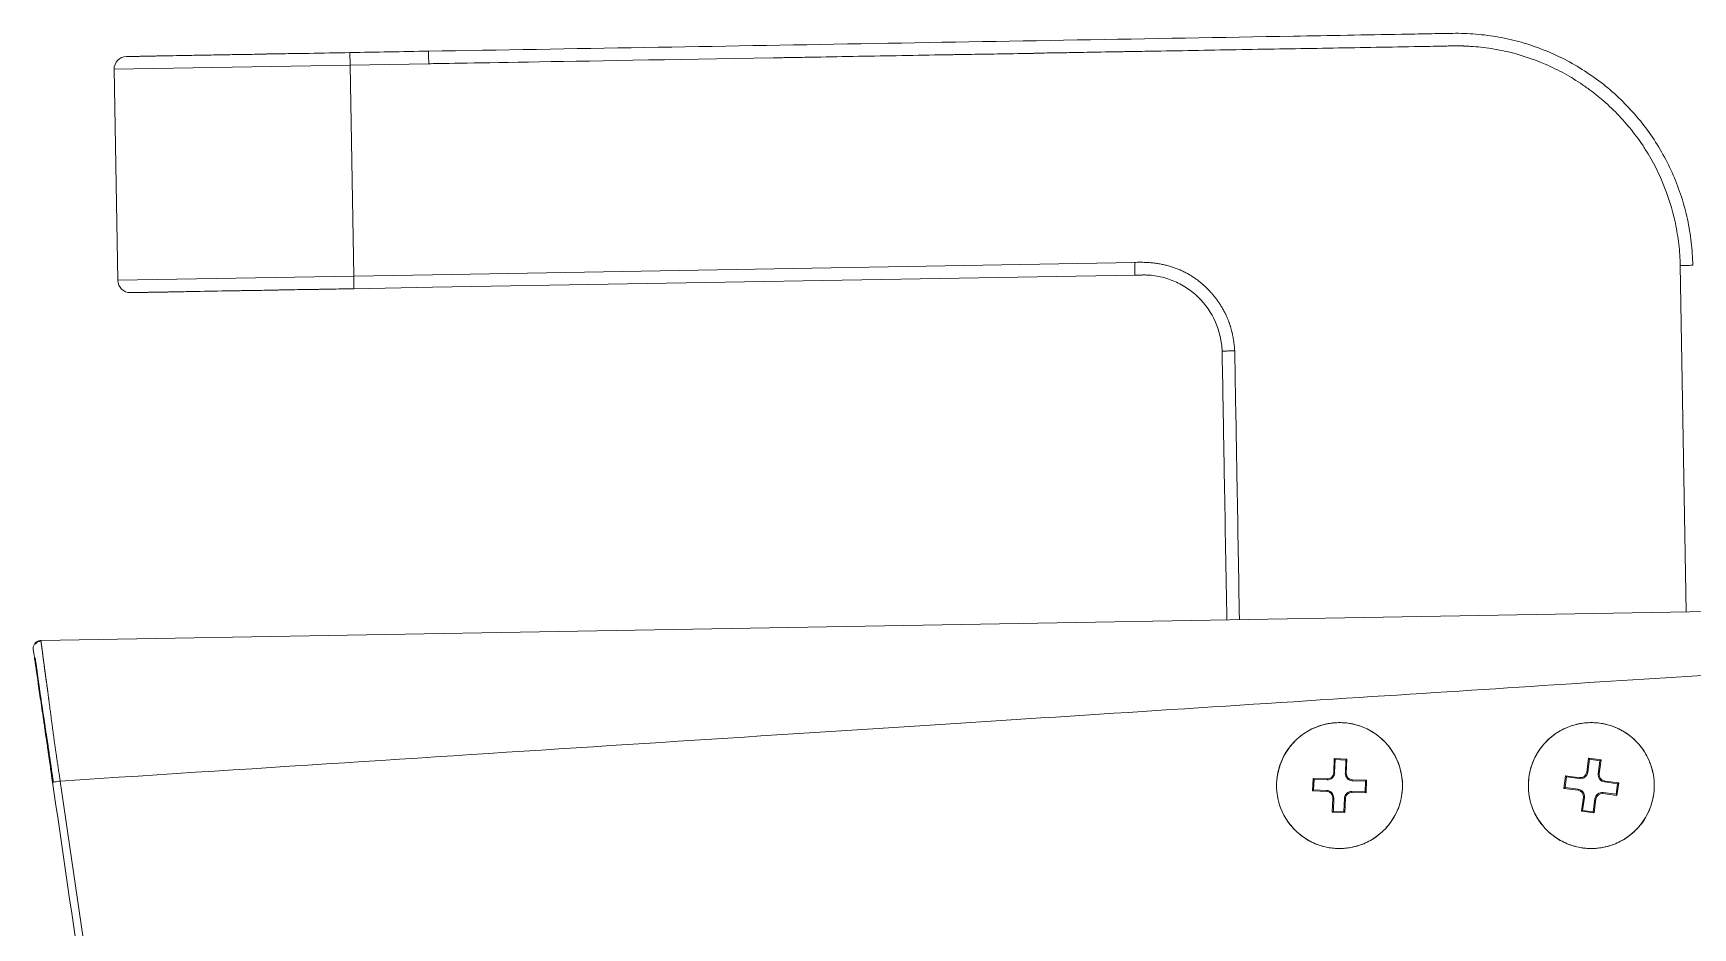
# Model space of a CAD drawing. Header units: millimetres. Extents: x 17284 to 19660, y -6011 to -2651.
# Drawn here: x 19070.4 to 19175.8, y -4823 to -4766.1 of the extents above; entities that cross this region are included whole.
import ezdxf

# ---------------------------------------------------------------- set-up
doc = ezdxf.new("R2010")
doc.units = ezdxf.units.MM

msp = doc.modelspace()

# ---------------------------------------------------------------- linework, layer by layer
at = {"linetype": 'Continuous', "lineweight": 13, "extrusion": (-1, -2.22045e-16, 0)}
for p, q in [((19090.5, -4768.17), (19090.49, -4767.37)), ((19075.51, -4768.43), (19090.5, -4768.17)), ((19090.5, -4768.17), (19095.5, -4768.08)), ((19090.74, -4781.57), (19090.5, -4768.17)), ((19090.74, -4781.57), (19075.74, -4781.83)), ((19095.74, -4781.48), (19090.74, -4781.57)), ((19090.75, -4782.37), (19090.74, -4781.57)), ((19095.74, -4781.48), (19140.37, -4780.7)), ((19175.41, -4802.9), (19175.03, -4780.89)), ((19153.07, -4813.12), (19153.01, -4813.12)), ((19153.75, -4813.14), (19153.81, -4813.15)), ((19169.15, -4813.09), (19169.09, -4813.09)), ((19169.82, -4813.18), (19169.88, -4813.19)), ((19072.09, -4813.64), (19085.97, -4908.66)), ((19152.57, -4814.24), (19152.57, -4814.3)), ((19152.59, -4813.57), (19152.6, -4813.5)), ((19154.17, -4814.3), (19154.17, -4814.36)), ((19154.19, -4813.62), (19154.19, -4813.56)), ((19168.54, -4814.16), (19168.54, -4814.22)), ((19168.63, -4813.49), (19168.64, -4813.43)), ((19170.22, -4813.7), (19170.23, -4813.64)), ((19153.02, -4814.72), (19152.95, -4814.72)), ((19153.69, -4814.74), (19153.75, -4814.74)), ((19168.94, -4814.68), (19168.88, -4814.67)), ((19169.61, -4814.77), (19169.67, -4814.78)), ((19170.13, -4814.37), (19170.12, -4814.43))]:
    msp.add_line(p, q, dxfattribs=at)
at = {"linetype": 'Continuous', "lineweight": 18, "extrusion": (-1, -2.22045e-16, 0)}
for p, q in [((19075.74, -4781.83), (19075.51, -4768.43)), ((19095.75, -4782.28), (19140.38, -4781.5)), ((19090.75, -4782.37), (19095.75, -4782.28)), ((19070.86, -4804.72), (19187.68, -4802.68)), ((19169.21, -4812.19), (19169.09, -4813.09)), ((19169.26, -4812.26), (19169.21, -4812.19)), ((19169.21, -4812.19), (19170, -4812.3)), ((19153.04, -4812.22), (19153.01, -4813.12)), ((19153.1, -4812.28), (19153.04, -4812.22)), ((19153.04, -4812.22), (19153.84, -4812.25)), ((19153.1, -4812.28), (19153.07, -4813.12)), ((19153.1, -4812.28), (19153.78, -4812.31)), ((19153.78, -4812.31), (19153.75, -4813.14)), ((19153.78, -4812.31), (19153.84, -4812.25)), ((19153.84, -4812.25), (19153.81, -4813.15)), ((19169.26, -4812.26), (19169.15, -4813.09)), ((19169.26, -4812.26), (19169.93, -4812.35)), ((19169.93, -4812.35), (19169.82, -4813.18)), ((19170, -4812.3), (19169.88, -4813.19)), ((19169.93, -4812.35), (19170, -4812.3)), ((19151.67, -4814.27), (19151.7, -4813.47)), ((19151.73, -4814.21), (19151.67, -4814.27)), ((19152.57, -4814.3), (19151.67, -4814.27)), ((19151.76, -4813.54), (19151.7, -4813.47)), ((19152.6, -4813.5), (19151.7, -4813.47)), ((19151.73, -4814.21), (19151.76, -4813.54)), ((19152.57, -4814.24), (19151.73, -4814.21)), ((19152.59, -4813.57), (19151.76, -4813.54)), ((19155.01, -4814.33), (19154.17, -4814.3)), ((19155.09, -4813.59), (19154.19, -4813.56)), ((19155.03, -4813.65), (19154.19, -4813.62)), ((19155.03, -4813.65), (19155.01, -4814.33)), ((19155.03, -4813.65), (19155.09, -4813.59)), ((19155.09, -4813.59), (19155.07, -4814.39)), ((19167.64, -4814.11), (19167.75, -4813.31)), ((19167.71, -4814.05), (19167.64, -4814.11)), ((19168.54, -4814.22), (19167.64, -4814.11)), ((19167.71, -4814.05), (19167.8, -4813.38)), ((19168.54, -4814.16), (19167.71, -4814.05)), ((19168.64, -4813.43), (19167.75, -4813.31)), ((19167.8, -4813.38), (19167.75, -4813.31)), ((19168.63, -4813.49), (19167.8, -4813.38)), ((19171.05, -4813.81), (19170.22, -4813.7)), ((19171.12, -4813.75), (19170.23, -4813.64)), ((19171.05, -4813.81), (19170.96, -4814.48)), ((19171.12, -4813.75), (19171.01, -4814.55)), ((19171.05, -4813.81), (19171.12, -4813.75)), ((19152.95, -4814.72), (19152.92, -4815.62)), ((19153.02, -4814.72), (19152.99, -4815.55)), ((19153.69, -4814.74), (19153.66, -4815.58)), ((19153.75, -4814.74), (19153.72, -4815.64)), ((19155.07, -4814.39), (19154.17, -4814.36)), ((19155.01, -4814.33), (19155.07, -4814.39)), ((19168.88, -4814.67), (19168.76, -4815.56)), ((19168.94, -4814.68), (19168.83, -4815.51)), ((19169.61, -4814.77), (19169.5, -4815.6)), ((19169.67, -4814.78), (19169.56, -4815.67)), ((19171.01, -4814.55), (19170.12, -4814.43)), ((19170.96, -4814.48), (19170.13, -4814.37)), ((19170.96, -4814.48), (19171.01, -4814.55)), ((19152.99, -4815.55), (19152.92, -4815.62)), ((19153.72, -4815.64), (19152.92, -4815.62)), ((19153.66, -4815.58), (19152.99, -4815.55)), ((19153.66, -4815.58), (19153.72, -4815.64)), ((19168.83, -4815.51), (19168.76, -4815.56)), ((19169.56, -4815.67), (19168.76, -4815.56)), ((19169.5, -4815.6), (19168.83, -4815.51)), ((19169.5, -4815.6), (19169.56, -4815.67))]:
    msp.add_line(p, q, dxfattribs=at)
at = {"linetype": 'Continuous', "lineweight": 18, "extrusion": (0, 0, -1)}
for centre, start, end in [((-19076.31, -4768.42), 359, 89), ((-19076.54, -4781.82), 269, 359)]:
    msp.add_arc(centre, 0.8, start, end, dxfattribs=at)
at = {"linetype": 'Continuous', "lineweight": 18}
for centre, radius, start, end in [((19153.38, -4813.93), 4, 357.9645, 177.9645), ((19169.38, -4813.93), 4, 352.5358, 172.5358), ((19152.61, -4813.1), 0.463, 267.9645, 357.9645), ((19152.61, -4813.1), 0.4, 267.9645, 357.9645), ((19154.21, -4813.16), 0.463, 177.9645, 267.9645), ((19154.21, -4813.16), 0.4, 177.9645, 267.9645), ((19168.69, -4813.03), 0.463, 262.5358, 352.5358), ((19168.69, -4813.03), 0.4, 262.5358, 352.5358), ((19170.28, -4813.24), 0.463, 172.5358, 262.5358), ((19170.28, -4813.24), 0.4, 172.5358, 262.5358), ((19153.38, -4813.93), 4, 177.9645, 357.9645), ((19152.55, -4814.7), 0.463, 357.9645, 87.9645), ((19152.55, -4814.7), 0.4, 357.9645, 87.9645), ((19154.15, -4814.76), 0.463, 87.9645, 177.9645), ((19169.38, -4813.93), 4, 172.5358, 352.5358), ((19168.48, -4814.62), 0.463, 352.5358, 82.5358), ((19168.48, -4814.62), 0.4, 352.5358, 82.5358), ((19154.15, -4814.76), 0.4, 87.9645, 177.9645), ((19170.07, -4814.83), 0.463, 82.5358, 172.5358), ((19170.07, -4814.83), 0.4, 82.5358, 172.5358)]:
    msp.add_arc(centre, radius, start, end, dxfattribs=at)
for points, degree, knots in [([(19160.57, -4766.15), (19160.48, -4766.15), (19160.25, -4766.15), (19159.74, -4766.16), (19159.03, -4766.18), (19158.17, -4766.19), (19156.45, -4766.22), (19153.88, -4766.27), (19147.01, -4766.39), (19136.7, -4766.57), (19118.39, -4766.89), (19104.65, -4767.13), (19095.49, -4767.28)], 3, [0, 0, 0, 0, 0.003853, 0.01045, 0.023644, 0.036838, 0.050032, 0.102808, 0.155584, 0.366688, 0.577792, 1, 1, 1, 1]), ([(19160.57, -4766.15), (19161.06, -4766.14), (19161.55, -4766.16), (19162.53, -4766.24), (19163.02, -4766.3), (19163.98, -4766.47), (19164.46, -4766.58), (19165.41, -4766.85), (19165.87, -4767.01), (19166.79, -4767.37), (19167.23, -4767.57), (19168.11, -4768.02), (19168.53, -4768.27), (19169.36, -4768.8), (19169.76, -4769.08), (19170.53, -4769.69), (19170.9, -4770.01), (19171.6, -4770.7), (19171.94, -4771.06), (19172.58, -4771.8), (19172.88, -4772.19), (19173.44, -4773), (19173.7, -4773.42), (19174.17, -4774.27), (19174.39, -4774.71), (19174.78, -4775.61), (19174.96, -4776.07), (19175.26, -4777.01), (19175.39, -4777.48), (19175.59, -4778.44), (19175.67, -4778.93), (19175.79, -4779.9), (19175.82, -4780.39), (19175.83, -4780.88)], 3, [0, 0, 0, 0, 0.0625, 0.0625, 0.125, 0.125, 0.1875, 0.1875, 0.25, 0.25, 0.3125, 0.3125, 0.375, 0.375, 0.4375, 0.4375, 0.5, 0.5, 0.5625, 0.5625, 0.625, 0.625, 0.6875, 0.6875, 0.75, 0.75, 0.8125, 0.8125, 0.875, 0.875, 0.9375, 0.9375, 1, 1, 1, 1]), ([(19076.29, -4767.62), (19076.29, -4767.62), (19076.32, -4767.62), (19076.41, -4767.62), (19076.46, -4767.62), (19076.5, -4767.62), (19076.51, -4767.62), (19076.52, -4767.62), (19076.52, -4767.62), (19076.61, -4767.61), (19076.77, -4767.61), (19077.01, -4767.61), (19077.15, -4767.61), (19077.22, -4767.6), (19077.25, -4767.6), (19077.27, -4767.6), (19077.28, -4767.6), (19077.47, -4767.6), (19077.76, -4767.59), (19078.17, -4767.59), (19078.38, -4767.58), (19078.48, -4767.58), (19078.54, -4767.58), (19078.57, -4767.58), (19079.14, -4767.57), (19079.76, -4767.56), (19080.8, -4767.54), (19081.34, -4767.53), (19082.02, -4767.52), (19082.37, -4767.51), (19082.52, -4767.51), (19082.62, -4767.51), (19082.67, -4767.51), (19083.12, -4767.5), (19083.74, -4767.49), (19084.49, -4767.48), (19084.88, -4767.47), (19085.07, -4767.47), (19085.15, -4767.47), (19085.21, -4767.46), (19085.24, -4767.46), (19085.69, -4767.46), (19086.34, -4767.44), (19087.12, -4767.43), (19087.51, -4767.42), (19087.71, -4767.42), (19087.79, -4767.42), (19087.85, -4767.42), (19087.88, -4767.42), (19088.76, -4767.4), (19089.62, -4767.39), (19090.49, -4767.37)], 3, [0, 0, 0, 0, 0.0625, 0.09375, 0.109375, 0.117187, 0.121094, 0.121094, 0.125, 0.125, 0.1875, 0.21875, 0.234375, 0.242187, 0.246094, 0.246094, 0.25, 0.25, 0.3125, 0.34375, 0.359375, 0.367187, 0.367187, 0.375, 0.375, 0.5, 0.5, 0.5625, 0.59375, 0.609375, 0.617187, 0.617187, 0.625, 0.625, 0.6875, 0.71875, 0.734375, 0.742188, 0.746094, 0.746094, 0.75, 0.75, 0.8125, 0.84375, 0.859375, 0.867188, 0.871094, 0.871094, 0.875, 0.875, 1, 1, 1, 1]), ([(19140.37, -4780.7), (19141.66, -4780.64), (19143.8, -4781.33), (19144.65, -4782.06), (19145.07, -4782.42), (19145.43, -4782.87), (19145.81, -4783.34), (19146.07, -4783.85), (19146.35, -4784.38), (19146.51, -4784.99), (19146.67, -4785.6), (19146.72, -4786.31)], 2, [0, 0, 0, 0.25, 0.5, 0.5, 0.625, 0.625, 0.75, 0.75, 0.875, 0.875, 1, 1, 1]), ([(19140.38, -4781.5), (19140.48, -4781.5), (19140.63, -4781.5), (19140.78, -4781.5), (19140.83, -4781.5)], 3, [0, 0, 0, 0, 0.611865, 1, 1, 1, 1]), ([(19140.83, -4781.5), (19140.87, -4781.5), (19140.94, -4781.49), (19141.05, -4781.5), (19141.21, -4781.5), (19141.64, -4781.53), (19142.36, -4781.67), (19143.25, -4782.04), (19144.33, -4782.74), (19145.39, -4784), (19145.85, -4785.39), (19145.91, -4786.18), (19145.92, -4786.34)], 3, [0, 0, 0, 0, 0.011297, 0.026744, 0.042191, 0.073085, 0.196661, 0.320238, 0.443815, 0.690968, 0.938121, 1, 1, 1, 1]), ([(19090.75, -4782.37), (19090.32, -4782.38), (19089.67, -4782.39), (19088.92, -4782.4), (19088.54, -4782.41), (19088.36, -4782.41), (19088.28, -4782.41), (19088.22, -4782.41), (19088.2, -4782.41), (19087.72, -4782.42), (19087.05, -4782.43), (19086.28, -4782.45), (19085.9, -4782.45), (19085.71, -4782.46), (19085.63, -4782.46), (19085.58, -4782.46), (19085.55, -4782.46), (19085.08, -4782.47), (19084.43, -4782.48), (19083.7, -4782.49), (19083.34, -4782.5), (19083.18, -4782.5), (19083.08, -4782.5), (19083.03, -4782.5), (19082.16, -4782.52), (19081.41, -4782.53), (19080.37, -4782.55), (19079.88, -4782.56), (19079.36, -4782.57), (19079.11, -4782.57), (19079, -4782.57), (19078.94, -4782.58), (19078.9, -4782.58), (19078.61, -4782.58), (19078.24, -4782.59), (19077.88, -4782.59), (19077.71, -4782.6), (19077.63, -4782.6), (19077.6, -4782.6), (19077.57, -4782.6), (19077.56, -4782.6), (19077.38, -4782.6), (19077.16, -4782.61), (19076.96, -4782.61), (19076.87, -4782.61), (19076.83, -4782.61), (19076.81, -4782.61), (19076.8, -4782.61), (19076.8, -4782.61), (19076.63, -4782.62), (19076.55, -4782.62), (19076.55, -4782.62)], 3, [0, 0, 0, 0, 0.062509, 0.093763, 0.10939, 0.117204, 0.121111, 0.121111, 0.125018, 0.125018, 0.187527, 0.218781, 0.234408, 0.242222, 0.246129, 0.246129, 0.250035, 0.250035, 0.312544, 0.343799, 0.359426, 0.367239, 0.367239, 0.375053, 0.375053, 0.500071, 0.500071, 0.56258, 0.593834, 0.609461, 0.617275, 0.617275, 0.625088, 0.625088, 0.687597, 0.718852, 0.734479, 0.742292, 0.746199, 0.746199, 0.750106, 0.750106, 0.812615, 0.843869, 0.859496, 0.86731, 0.871217, 0.871217, 0.875124, 0.875124, 1, 1, 1, 1]), ([(19145.92, -4786.41), (19145.92, -4786.47), (19145.93, -4786.62), (19145.93, -4786.88), (19145.93, -4787.15), (19145.94, -4787.52), (19145.96, -4788.53), (19146, -4790.92), (19146.09, -4796.06), (19146.17, -4800.47), (19146.22, -4803.41)], 3, [0, 0, 0, 0, 0.011523, 0.027727, 0.043932, 0.060136, 0.092546, 0.222182, 0.481455, 1, 1, 1, 1]), ([(19070.37, -4805.22), (19070.37, -4805.19), (19070.37, -4805.16), (19070.38, -4805.09), (19070.39, -4805.06), (19070.42, -4805), (19070.43, -4804.97), (19070.47, -4804.92), (19070.49, -4804.89), (19070.53, -4804.85), (19070.56, -4804.83), (19070.61, -4804.79), (19070.64, -4804.77), (19070.7, -4804.75), (19070.73, -4804.74), (19070.79, -4804.72), (19070.83, -4804.72), (19070.86, -4804.72)], 3, [0, 0, 0, 0, 0.125, 0.125, 0.25, 0.25, 0.375, 0.375, 0.5, 0.5, 0.625, 0.625, 0.75, 0.75, 0.875, 0.875, 1, 1, 1, 1]), ([(19070.87, -4804.76), (19070.83, -4804.76), (19070.77, -4804.77), (19070.66, -4804.8), (19070.57, -4804.86), (19070.51, -4804.91), (19070.49, -4804.94)], 3, [0, 0, 0, 0, 0.23021, 0.476312, 0.735179, 1, 1, 1, 1]), ([(19070.86, -4804.72), (19070.86, -4804.72), (19070.86, -4804.72), (19070.86, -4804.72), (19070.86, -4804.72), (19070.86, -4804.72), (19070.86, -4804.72), (19070.86, -4804.72), (19070.86, -4804.73), (19070.86, -4804.73), (19070.86, -4804.73), (19070.86, -4804.73), (19070.86, -4804.74), (19070.86, -4804.74), (19070.86, -4804.74), (19070.86, -4804.75), (19070.86, -4804.75), (19070.86, -4804.75), (19070.86, -4804.76), (19070.86, -4804.76), (19070.86, -4804.77), (19070.86, -4804.77), (19070.86, -4804.78), (19070.87, -4804.78), (19070.87, -4804.79), (19070.87, -4804.8), (19070.87, -4804.8), (19070.87, -4804.81), (19070.87, -4804.82), (19070.87, -4804.82), (19070.87, -4804.83), (19070.87, -4804.84), (19070.87, -4804.85), (19070.87, -4804.86), (19070.88, -4804.86), (19070.88, -4804.87), (19070.88, -4804.88), (19070.88, -4804.89), (19070.88, -4804.9), (19070.88, -4804.91), (19070.88, -4804.92), (19070.88, -4804.93), (19070.89, -4804.95), (19070.89, -4804.96), (19070.89, -4804.97), (19070.89, -4804.98), (19070.89, -4804.99), (19070.89, -4805.01), (19070.9, -4805.02), (19070.9, -4805.03), (19070.9, -4805.05), (19070.9, -4805.06), (19070.9, -4805.08), (19070.91, -4805.09), (19070.91, -4805.1), (19070.91, -4805.12), (19070.91, -4805.14), (19070.91, -4805.15), (19070.92, -4805.17), (19070.92, -4805.18), (19070.92, -4805.2), (19070.92, -4805.22), (19070.93, -4805.24), (19070.93, -4805.25), (19070.93, -4805.27), (19070.93, -4805.29), (19070.94, -4805.31), (19070.94, -4805.33), (19070.94, -4805.35), (19070.94, -4805.37), (19070.95, -4805.39), (19070.95, -4805.41), (19070.95, -4805.43), (19070.95, -4805.45), (19070.96, -4805.48), (19070.96, -4805.5), (19070.96, -4805.52), (19070.97, -4805.54), (19070.97, -4805.57), (19070.97, -4805.59), (19070.98, -4805.61), (19070.98, -4805.64), (19070.98, -4805.66), (19070.98, -4805.69), (19070.99, -4805.71), (19070.99, -4805.74), (19070.99, -4805.76), (19071, -4805.79), (19071, -4805.82), (19071.01, -4805.84), (19071.01, -4805.87), (19071.01, -4805.9), (19071.02, -4805.93), (19071.02, -4805.95), (19071.02, -4805.98), (19071.03, -4806.01), (19071.03, -4806.04), (19071.04, -4806.07), (19071.04, -4806.1), (19071.04, -4806.13), (19071.05, -4806.16), (19071.05, -4806.19), (19071.06, -4806.22), (19071.06, -4806.25), (19071.06, -4806.28), (19071.07, -4806.32), (19071.07, -4806.35), (19071.08, -4806.38), (19071.08, -4806.41), (19071.09, -4806.45), (19071.09, -4806.48), (19071.09, -4806.52), (19071.1, -4806.55), (19071.1, -4806.58), (19071.11, -4806.62), (19071.11, -4806.65), (19071.12, -4806.69), (19071.12, -4806.72), (19071.13, -4806.76), (19071.13, -4806.8), (19071.14, -4806.83), (19071.14, -4806.87), (19071.15, -4806.91), (19071.15, -4806.95), (19071.16, -4806.98), (19071.16, -4807.02), (19071.17, -4807.06), (19071.17, -4807.1), (19071.18, -4807.14), (19071.18, -4807.18), (19071.19, -4807.22), (19071.2, -4807.26), (19071.2, -4807.3), (19071.21, -4807.35), (19071.22, -4807.41), (19071.23, -4807.48), (19071.24, -4807.55), (19071.25, -4807.62), (19071.26, -4807.7), (19071.27, -4807.77), (19071.28, -4807.84), (19071.29, -4807.92), (19071.3, -4808), (19071.31, -4808.07), (19071.32, -4808.15), (19071.33, -4808.23), (19071.34, -4808.31), (19071.35, -4808.39), (19071.36, -4808.47), (19071.37, -4808.55), (19071.38, -4808.63), (19071.39, -4808.71), (19071.4, -4808.79), (19071.41, -4808.87), (19071.42, -4808.95), (19071.43, -4809.04), (19071.44, -4809.12), (19071.46, -4809.2), (19071.47, -4809.29), (19071.48, -4809.37), (19071.49, -4809.46), (19071.5, -4809.54), (19071.51, -4809.63), (19071.52, -4809.72), (19071.53, -4809.8), (19071.55, -4809.89), (19071.56, -4809.97), (19071.57, -4810.06), (19071.58, -4810.15), (19071.59, -4810.24), (19071.6, -4810.32), (19071.62, -4810.41), (19071.63, -4810.5), (19071.64, -4810.59), (19071.65, -4810.68), (19071.66, -4810.76), (19071.68, -4810.85), (19071.69, -4810.94), (19071.7, -4811.03), (19071.71, -4811.12), (19071.72, -4811.21), (19071.74, -4811.3), (19071.75, -4811.38), (19071.76, -4811.47), (19071.77, -4811.56), (19071.79, -4811.65), (19071.8, -4811.74), (19071.81, -4811.83), (19071.83, -4811.92), (19071.84, -4812), (19071.85, -4812.09), (19071.86, -4812.18), (19071.88, -4812.27), (19071.89, -4812.36), (19071.9, -4812.44), (19071.92, -4812.53), (19071.93, -4812.62), (19071.94, -4812.7), (19071.96, -4812.79), (19071.97, -4812.88), (19071.98, -4812.96), (19071.99, -4813.05), (19072.01, -4813.14), (19072.02, -4813.22), (19072.04, -4813.31), (19072.05, -4813.39), (19072.06, -4813.48), (19072.08, -4813.56), (19072.08, -4813.62), (19072.09, -4813.64)], 3, [0, 0, 0, 0, 0.003312, 0.006633, 0.009963, 0.013303, 0.016651, 0.020009, 0.023376, 0.026752, 0.030136, 0.03353, 0.036932, 0.040343, 0.043763, 0.047191, 0.050628, 0.054073, 0.057527, 0.060989, 0.06446, 0.067939, 0.071426, 0.074921, 0.078424, 0.081935, 0.085455, 0.088982, 0.092517, 0.09606, 0.099611, 0.10317, 0.106736, 0.110311, 0.113892, 0.117482, 0.121079, 0.124683, 0.128295, 0.131915, 0.135542, 0.139176, 0.142818, 0.146466, 0.150123, 0.153786, 0.157457, 0.161135, 0.16482, 0.168512, 0.172212, 0.175918, 0.179632, 0.183353, 0.187081, 0.190815, 0.194557, 0.198306, 0.202062, 0.205825, 0.209595, 0.213372, 0.217156, 0.220947, 0.224746, 0.228551, 0.232363, 0.236182, 0.240008, 0.243841, 0.247681, 0.251528, 0.255382, 0.259243, 0.26311, 0.266984, 0.270864, 0.27475, 0.278643, 0.282542, 0.286447, 0.290358, 0.294275, 0.298197, 0.302126, 0.30606, 0.309999, 0.313944, 0.317895, 0.32185, 0.325811, 0.329777, 0.333748, 0.337723, 0.341704, 0.345689, 0.349679, 0.353673, 0.357672, 0.361675, 0.365682, 0.369693, 0.373709, 0.377728, 0.381751, 0.385778, 0.389809, 0.393843, 0.397881, 0.401923, 0.405967, 0.410015, 0.414066, 0.418121, 0.422178, 0.426238, 0.430301, 0.434367, 0.438435, 0.442507, 0.44658, 0.450657, 0.454735, 0.458816, 0.462899, 0.466985, 0.471072, 0.475162, 0.479254, 0.483347, 0.487443, 0.49154, 0.495639, 0.49974, 0.506785, 0.51383, 0.520874, 0.527916, 0.534956, 0.541994, 0.54903, 0.556064, 0.563094, 0.57012, 0.577143, 0.584162, 0.591175, 0.598184, 0.605187, 0.612184, 0.619175, 0.626158, 0.633134, 0.640103, 0.647063, 0.654014, 0.660956, 0.667888, 0.674809, 0.68172, 0.68862, 0.695507, 0.702382, 0.709245, 0.716094, 0.722929, 0.729749, 0.736555, 0.743345, 0.75012, 0.756878, 0.763619, 0.770343, 0.77705, 0.783739, 0.790412, 0.797067, 0.803705, 0.810326, 0.81693, 0.823516, 0.830085, 0.836635, 0.843169, 0.849684, 0.856181, 0.862659, 0.869119, 0.87556, 0.881983, 0.888386, 0.894769, 0.901133, 0.907476, 0.9138, 0.920102, 0.926384, 0.932644, 0.938883, 0.9451, 0.951294, 0.957466, 0.963615, 0.96974, 0.975841, 0.981918, 0.987971, 0.993998, 1, 1, 1, 1]), ([(19070.37, -4805.29), (19070.37, -4805.29), (19070.37, -4805.3), (19070.38, -4805.33), (19070.38, -4805.34), (19070.39, -4805.38), (19070.39, -4805.39), (19070.39, -4805.41), (19070.39, -4805.42), (19070.39, -4805.44), (19070.4, -4805.45), (19070.4, -4805.45), (19070.4, -4805.46), (19070.4, -4805.46), (19070.4, -4805.46), (19070.4, -4805.5), (19070.41, -4805.56), (19070.43, -4805.67), (19070.43, -4805.71), (19070.45, -4805.79), (19070.45, -4805.83), (19070.46, -4805.88), (19070.46, -4805.91), (19070.46, -4805.92), (19070.47, -4805.93), (19070.47, -4805.93), (19070.5, -4806.15), (19070.54, -4806.41), (19070.63, -4807.02), (19070.68, -4807.37), (19070.79, -4808.15), (19070.85, -4808.58), (19070.95, -4809.27), (19071.01, -4809.63), (19071.07, -4810.06), (19071.1, -4810.28), (19071.12, -4810.39), (19071.13, -4810.45), (19071.13, -4810.47), (19071.13, -4810.49), (19071.13, -4810.5), (19071.16, -4810.71), (19071.2, -4810.94), (19071.26, -4811.34), (19071.28, -4811.47), (19071.31, -4811.69), (19071.32, -4811.8), (19071.34, -4811.94), (19071.35, -4812), (19071.36, -4812.04), (19071.36, -4812.05), (19071.36, -4812.06), (19071.36, -4812.07), (19071.42, -4812.48), (19071.47, -4812.83), (19071.55, -4813.38), (19071.58, -4813.58), (19071.6, -4813.71)], 3, [0, 0, 0, 0, 0.0625, 0.0625, 0.09375, 0.09375, 0.109375, 0.109375, 0.117187, 0.121094, 0.123047, 0.124023, 0.124512, 0.124512, 0.125, 0.125, 0.1875, 0.1875, 0.21875, 0.21875, 0.234375, 0.242187, 0.246094, 0.248047, 0.248047, 0.25, 0.25, 0.375, 0.375, 0.5, 0.5, 0.625, 0.625, 0.6875, 0.71875, 0.734375, 0.742187, 0.746094, 0.748047, 0.748047, 0.75, 0.75, 0.8125, 0.8125, 0.84375, 0.84375, 0.859375, 0.867187, 0.871094, 0.873047, 0.874023, 0.874023, 0.875, 0.875, 0.9375, 0.9375, 1, 1, 1, 1]), ([(19070.51, -4805.83), (19070.51, -4805.83), (19070.5, -4805.83), (19070.5, -4805.83), (19070.5, -4805.83), (19070.5, -4805.83), (19070.5, -4805.83), (19070.5, -4805.83), (19070.5, -4805.83), (19070.5, -4805.83), (19070.5, -4805.83), (19070.5, -4805.83), (19070.5, -4805.83), (19070.5, -4805.83), (19070.5, -4805.84), (19070.5, -4805.84), (19070.5, -4805.84), (19070.5, -4805.84), (19070.5, -4805.84), (19070.5, -4805.85), (19070.5, -4805.85), (19070.5, -4805.85), (19070.5, -4805.86), (19070.5, -4805.86), (19070.5, -4805.86), (19070.5, -4805.87), (19070.5, -4805.87), (19070.5, -4805.87), (19070.5, -4805.88), (19070.5, -4805.88), (19070.5, -4805.88), (19070.5, -4805.89), (19070.5, -4805.89), (19070.5, -4805.89), (19070.5, -4805.9), (19070.5, -4805.9), (19070.51, -4805.9), (19070.51, -4805.91), (19070.51, -4805.91), (19070.51, -4805.91), (19070.51, -4805.92), (19070.51, -4805.92), (19070.51, -4805.93), (19070.51, -4805.93), (19070.51, -4805.93), (19070.51, -4805.94), (19070.51, -4805.94), (19070.51, -4805.94), (19070.51, -4805.95), (19070.51, -4805.95), (19070.51, -4805.95), (19070.51, -4805.96), (19070.51, -4805.96), (19070.51, -4805.96), (19070.51, -4805.97), (19070.52, -4805.99), (19070.52, -4806.01), (19070.52, -4806.04), (19070.53, -4806.06), (19070.53, -4806.09), (19070.53, -4806.11), (19070.54, -4806.14), (19070.54, -4806.16), (19070.55, -4806.18), (19070.55, -4806.21), (19070.55, -4806.23), (19070.56, -4806.25), (19070.56, -4806.27), (19070.56, -4806.29), (19070.56, -4806.31), (19070.57, -4806.32), (19070.57, -4806.34), (19070.57, -4806.35), (19070.57, -4806.36), (19070.57, -4806.37), (19070.58, -4806.38), (19070.58, -4806.39), (19070.58, -4806.4), (19070.58, -4806.4), (19070.58, -4806.42), (19070.58, -4806.43), (19070.58, -4806.45), (19070.59, -4806.46), (19070.59, -4806.48), (19070.59, -4806.5), (19070.59, -4806.51), (19070.6, -4806.53), (19070.6, -4806.55), (19070.6, -4806.56), (19070.6, -4806.58), (19070.6, -4806.6), (19070.61, -4806.62), (19070.61, -4806.63), (19070.61, -4806.65), (19070.61, -4806.67), (19070.62, -4806.68), (19070.62, -4806.7), (19070.62, -4806.72), (19070.62, -4806.74), (19070.63, -4806.75), (19070.63, -4806.77), (19070.63, -4806.79), (19070.63, -4806.81), (19070.64, -4806.82), (19070.64, -4806.84), (19070.64, -4806.86), (19070.64, -4806.88), (19070.64, -4806.89), (19070.65, -4806.91), (19070.65, -4806.93), (19070.65, -4806.95), (19070.65, -4806.97), (19070.66, -4806.98), (19070.66, -4807), (19070.66, -4807.02), (19070.66, -4807.04), (19070.67, -4807.05), (19070.67, -4807.07), (19070.67, -4807.09), (19070.67, -4807.11), (19070.68, -4807.12), (19070.68, -4807.14), (19070.68, -4807.16), (19070.68, -4807.18), (19070.69, -4807.19), (19070.69, -4807.21), (19070.69, -4807.23), (19070.69, -4807.24), (19070.69, -4807.26), (19070.7, -4807.28), (19070.7, -4807.29), (19070.7, -4807.31), (19070.7, -4807.33), (19070.71, -4807.35), (19070.71, -4807.36), (19070.71, -4807.38), (19070.71, -4807.39), (19070.72, -4807.41), (19070.72, -4807.43), (19070.72, -4807.44), (19070.72, -4807.46), (19070.72, -4807.48), (19070.73, -4807.49), (19070.73, -4807.51), (19070.73, -4807.52), (19070.73, -4807.54), (19070.74, -4807.55), (19070.74, -4807.57), (19070.74, -4807.58), (19070.74, -4807.6), (19070.74, -4807.61), (19070.75, -4807.63), (19070.75, -4807.64), (19070.75, -4807.66), (19070.75, -4807.67), (19070.75, -4807.69), (19070.76, -4807.7), (19070.76, -4807.71), (19070.76, -4807.73), (19070.76, -4807.74), (19070.76, -4807.76), (19070.76, -4807.77), (19070.77, -4807.78), (19070.77, -4807.8), (19070.77, -4807.81), (19070.77, -4807.82), (19070.77, -4807.83), (19070.77, -4807.85), (19070.78, -4807.86), (19070.78, -4807.87), (19070.78, -4807.87)], 3, [0, 0, 0, 0, 0.00932, 0.018486, 0.027499, 0.036361, 0.045073, 0.053637, 0.062053, 0.070323, 0.078447, 0.086428, 0.094267, 0.101963, 0.10952, 0.116936, 0.124215, 0.131356, 0.138361, 0.145231, 0.151966, 0.158568, 0.165037, 0.171375, 0.177582, 0.18366, 0.189608, 0.195429, 0.201121, 0.206688, 0.212128, 0.217443, 0.222634, 0.227702, 0.232646, 0.237468, 0.242168, 0.246747, 0.251206, 0.255545, 0.259764, 0.263865, 0.267847, 0.271712, 0.275459, 0.27909, 0.282604, 0.286003, 0.289286, 0.292454, 0.295507, 0.298447, 0.301272, 0.303984, 0.306583, 0.327274, 0.347004, 0.365794, 0.383662, 0.400626, 0.416702, 0.431905, 0.44625, 0.459749, 0.472414, 0.484257, 0.495286, 0.505512, 0.514943, 0.523586, 0.531448, 0.538535, 0.544852, 0.550405, 0.555196, 0.559231, 0.562511, 0.565039, 0.566816, 0.573893, 0.580908, 0.587862, 0.594755, 0.601589, 0.608363, 0.615078, 0.621734, 0.628332, 0.634872, 0.641355, 0.647781, 0.654151, 0.660465, 0.666723, 0.672926, 0.679074, 0.685168, 0.691207, 0.697193, 0.703126, 0.709005, 0.714832, 0.720607, 0.726329, 0.732, 0.73762, 0.743188, 0.748706, 0.754174, 0.759591, 0.764958, 0.770276, 0.775544, 0.780763, 0.785934, 0.791055, 0.796129, 0.801154, 0.806131, 0.811061, 0.815943, 0.820778, 0.825566, 0.830307, 0.835001, 0.839649, 0.84425, 0.848805, 0.853315, 0.857778, 0.862196, 0.866568, 0.870895, 0.875176, 0.879413, 0.883604, 0.887751, 0.891853, 0.89591, 0.899923, 0.903891, 0.907815, 0.911695, 0.915531, 0.919322, 0.92307, 0.926774, 0.930434, 0.934051, 0.937623, 0.941153, 0.944639, 0.948081, 0.95148, 0.954835, 0.958148, 0.961417, 0.964643, 0.967826, 0.970966, 0.974062, 0.977116, 0.980127, 0.983094, 0.986019, 0.988901, 0.99174, 0.994536, 0.99729, 1, 1, 1, 1]), ([(19070.51, -4805.87), (19070.5, -4805.88), (19070.5, -4806.08), (19070.57, -4806.62), (19070.65, -4807.15), (19070.68, -4807.4)], 3, [0, 0, 0, 0, 0.462142, 0.787261, 1, 1, 1, 1]), ([(19070.78, -4807.87), (19070.78, -4807.88), (19070.78, -4807.9), (19070.79, -4807.94), (19070.79, -4807.97), (19070.8, -4808.01), (19070.81, -4808.06), (19070.81, -4808.1), (19070.82, -4808.15), (19070.83, -4808.21), (19070.84, -4808.26), (19070.85, -4808.32), (19070.86, -4808.39), (19070.87, -4808.46), (19070.88, -4808.53), (19070.89, -4808.61), (19070.9, -4808.69), (19070.92, -4808.78), (19070.93, -4808.87), (19070.94, -4808.96), (19070.96, -4809.06), (19070.97, -4809.17), (19070.99, -4809.28), (19071.01, -4809.4), (19071.03, -4809.52), (19071.05, -4809.65), (19071.07, -4809.78), (19071.09, -4809.92), (19071.11, -4810.07), (19071.13, -4810.22), (19071.16, -4810.38), (19071.18, -4810.55), (19071.21, -4810.74), (19071.25, -4810.97), (19071.29, -4811.23), (19071.33, -4811.49), (19071.37, -4811.75), (19071.4, -4812.02), (19071.44, -4812.28), (19071.48, -4812.55), (19071.51, -4812.75), (19071.53, -4812.89), (19071.54, -4812.97), (19071.55, -4813.05), (19071.57, -4813.12), (19071.58, -4813.21), (19071.59, -4813.29), (19071.6, -4813.37), (19071.62, -4813.46), (19071.63, -4813.55), (19071.64, -4813.63), (19071.65, -4813.68), (19071.65, -4813.7)], 3, [0, 0, 0, 0, 0.006803, 0.014251, 0.022346, 0.031089, 0.040479, 0.050517, 0.061206, 0.072547, 0.084542, 0.097194, 0.110507, 0.124484, 0.139129, 0.15445, 0.170451, 0.18714, 0.204525, 0.222615, 0.241422, 0.260956, 0.28123, 0.302259, 0.324058, 0.346644, 0.370036, 0.394254, 0.41932, 0.445258, 0.472092, 0.49985, 0.528561, 0.570381, 0.612193, 0.654001, 0.695806, 0.737604, 0.779391, 0.821156, 0.862888, 0.874385, 0.886158, 0.898213, 0.910551, 0.923177, 0.936093, 0.949304, 0.962814, 0.976626, 0.990745, 1, 1, 1, 1])]:
    msp.add_open_spline(points, degree=degree, knots=knots, dxfattribs=at)
for points, degree in [([(19095.49, -4767.28), (19093.82, -4767.31), (19092.16, -4767.34), (19090.49, -4767.37)], 3), ([(19145.92, -4786.34), (19145.92, -4786.36), (19145.92, -4786.38), (19145.92, -4786.41)], 3), ([(19070.37, -4805.29), (19070.37, -4805.27), (19070.37, -4805.24), (19070.37, -4805.22)], 3), ([(19085.49, -4908.76), (19071.6, -4813.71)], 1)]:
    msp.add_open_spline(points, degree=degree, dxfattribs=at)
at = {"linetype": 'Continuous', "lineweight": 13}
for points, knots in [([(19095.49, -4767.28), (19095.49, -4767.28), (19095.49, -4767.32), (19095.49, -4767.5), (19095.5, -4767.79), (19095.5, -4767.99), (19095.5, -4768.08)], [0, 0, 0, 0, 0.251186, 0.502371, 0.753557, 1, 1, 1, 1]), ([(19175.03, -4780.89), (19175.02, -4780.44), (19174.98, -4779.77), (19174.88, -4779.1), (19174.81, -4778.65), (19174.77, -4778.43), (19174.54, -4777.32), (19174.26, -4776.46), (19173.74, -4775.2), (19173.44, -4774.59), (19173.11, -4774), (19172.87, -4773.62), (19172.75, -4773.42), (19172.12, -4772.48), (19171.55, -4771.79), (19170.59, -4770.82), (19170.09, -4770.37), (19169.56, -4769.95), (19169.2, -4769.67), (19169.01, -4769.54), (19168.45, -4769.16), (19168.07, -4768.92), (19167.28, -4768.49), (19166.87, -4768.29), (19165.62, -4767.75), (19164.76, -4767.47), (19163.43, -4767.18), (19162.76, -4767.07), (19161.98, -4766.99), (19161.58, -4766.97), (19161.39, -4766.96), (19161.29, -4766.96), (19161.25, -4766.95), (19161.22, -4766.95), (19161.2, -4766.95), (19161.09, -4766.95), (19160.94, -4766.95), (19160.73, -4766.95), (19160.62, -4766.95), (19160.56, -4766.95), (19160.53, -4766.95), (19160.52, -4766.95), (19160.51, -4766.95), (19160.51, -4766.95), (19160.42, -4766.95), (19160.27, -4766.95), (19160.06, -4766.96), (19159.94, -4766.96), (19159.88, -4766.96), (19159.85, -4766.96), (19159.84, -4766.96), (19159.83, -4766.96), (19159.83, -4766.96), (19159.46, -4766.97), (19159.01, -4766.98), (19158.67, -4766.98), (19158.55, -4766.99), (19158.5, -4766.99), (19158.47, -4766.99), (19158.46, -4766.99), (19158.46, -4766.99), (19158.46, -4766.99), (19158.46, -4766.99), (19157.54, -4767), (19156.63, -4767.02), (19153.89, -4767.07), (19152.07, -4767.1), (19148.42, -4767.16), (19146.59, -4767.19), (19143.86, -4767.24), (19142.49, -4767.27), (19140.89, -4767.29), (19140.09, -4767.31), (19139.69, -4767.31), (19139.49, -4767.32), (19139.39, -4767.32), (19139.34, -4767.32), (19139.32, -4767.32), (19139.31, -4767.32), (19139.3, -4767.32), (19139.3, -4767.32), (19139.29, -4767.32), (19139.28, -4767.32), (19138.58, -4767.33), (19136.59, -4767.37), (19135.3, -4767.39), (19134.59, -4767.4), (19134.21, -4767.41), (19134.02, -4767.41), (19133.92, -4767.42), (19133.88, -4767.42), (19133.85, -4767.42), (19133.83, -4767.42), (19132.2, -4767.45), (19130.3, -4767.48), (19129.02, -4767.5), (19128.6, -4767.51), (19128.46, -4767.51), (19128.4, -4767.51), (19128.37, -4767.51), (19128.36, -4767.51), (19128.35, -4767.51), (19128.35, -4767.51), (19128.35, -4767.51), (19128.35, -4767.51), (19128.35, -4767.51), (19126.48, -4767.55), (19123.71, -4767.59), (19120.53, -4767.65), (19118.96, -4767.68), (19118.18, -4767.69), (19117.79, -4767.7), (19117.59, -4767.7), (19117.5, -4767.7), (19117.45, -4767.7), (19117.42, -4767.7), (19117.41, -4767.7), (19117.41, -4767.7), (19117.4, -4767.7), (19117.4, -4767.7), (19103.96, -4767.94), (19096.66, -4768.06), (19095.5, -4768.08)], [0, 0, 0, 0, 0.015625, 0.023437, 0.023437, 0.03125, 0.03125, 0.0625, 0.0625, 0.078125, 0.085937, 0.085937, 0.09375, 0.09375, 0.125, 0.125, 0.140625, 0.148437, 0.148437, 0.15625, 0.15625, 0.171875, 0.171875, 0.1875, 0.1875, 0.21875, 0.21875, 0.234375, 0.242187, 0.246094, 0.248047, 0.249023, 0.249512, 0.249512, 0.25, 0.25, 0.253906, 0.255859, 0.256836, 0.257324, 0.257568, 0.25769, 0.25769, 0.257812, 0.257812, 0.261719, 0.263672, 0.264648, 0.265137, 0.265381, 0.265503, 0.265503, 0.265625, 0.265625, 0.273437, 0.277344, 0.279297, 0.280273, 0.280762, 0.281006, 0.281128, 0.281128, 0.28125, 0.28125, 0.3125, 0.3125, 0.375, 0.375, 0.4375, 0.4375, 0.46875, 0.484375, 0.492187, 0.496094, 0.498047, 0.499023, 0.499512, 0.499756, 0.499878, 0.499939, 0.499939, 0.5, 0.5, 0.53125, 0.546875, 0.554687, 0.558594, 0.560547, 0.561523, 0.562012, 0.562256, 0.562256, 0.5625, 0.5625, 0.59375, 0.609375, 0.617187, 0.621094, 0.623047, 0.624023, 0.624512, 0.624756, 0.624878, 0.624939, 0.624939, 0.625, 0.625, 0.6875, 0.71875, 0.734375, 0.742187, 0.746094, 0.748047, 0.749023, 0.749512, 0.749756, 0.749878, 0.749939, 0.749939, 0.75, 0.75, 1, 1, 1, 1]), ([(19140.38, -4781.5), (19140.38, -4781.5), (19140.38, -4781.5), (19140.38, -4781.48), (19140.38, -4781.46), (19140.38, -4781.42), (19140.38, -4781.4), (19140.38, -4781.34), (19140.38, -4781.31), (19140.38, -4781.23), (19140.38, -4781.19), (19140.38, -4781.1), (19140.38, -4781.06), (19140.37, -4780.96), (19140.37, -4780.91), (19140.37, -4780.81), (19140.37, -4780.76), (19140.37, -4780.7)], [0, 0, 0, 0, 0.125, 0.125, 0.25, 0.25, 0.375, 0.375, 0.5, 0.5, 0.625, 0.625, 0.75, 0.75, 0.875, 0.875, 1, 1, 1, 1]), ([(19175.03, -4780.89), (19175.12, -4780.89), (19175.22, -4780.89), (19175.42, -4780.89), (19175.52, -4780.89), (19175.67, -4780.88), (19175.73, -4780.88), (19175.81, -4780.88), (19175.83, -4780.88), (19175.83, -4780.88)], [0, 0, 0, 0, 0.25, 0.25, 0.5, 0.5, 0.75, 0.75, 1, 1, 1, 1]), ([(19145.92, -4786.34), (19145.92, -4786.34), (19145.94, -4786.34), (19146.02, -4786.33), (19146.08, -4786.33), (19146.23, -4786.33), (19146.33, -4786.32), (19146.53, -4786.32), (19146.63, -4786.31), (19146.72, -4786.31)], [0, 0, 0, 0, 0.25, 0.25, 0.5, 0.5, 0.75, 0.75, 1, 1, 1, 1]), ([(19146.72, -4786.31), (19146.72, -4786.33), (19146.73, -4786.37), (19146.73, -4786.46), (19146.73, -4786.52), (19146.73, -4786.55), (19146.73, -4786.56), (19146.73, -4786.57), (19146.73, -4786.57), (19146.73, -4786.58), (19146.73, -4786.61), (19146.73, -4786.66), (19146.73, -4786.74), (19146.73, -4786.79), (19146.73, -4786.81), (19146.73, -4786.83), (19146.73, -4786.84), (19146.73, -4787.02), (19146.74, -4787.2), (19146.74, -4787.73), (19146.75, -4788.09), (19146.76, -4788.8), (19146.77, -4789.16), (19146.78, -4789.69), (19146.78, -4789.96), (19146.79, -4790.27), (19146.79, -4790.43), (19146.79, -4790.5), (19146.79, -4790.54), (19146.79, -4790.56), (19146.8, -4790.57), (19146.8, -4790.58), (19146.8, -4790.58), (19146.8, -4790.58), (19146.8, -4790.63), (19146.81, -4791.21), (19146.83, -4792.74), (19146.85, -4793.72), (19146.86, -4794.27), (19146.86, -4794.56), (19146.87, -4794.7), (19146.87, -4794.78), (19146.87, -4794.81), (19146.87, -4794.83), (19146.87, -4794.84), (19146.87, -4794.85), (19146.87, -4794.85), (19146.92, -4797.7), (19146.97, -4800.54), (19147.02, -4803.39)], [0, 0, 0, 0, 0.007812, 0.011719, 0.013672, 0.014648, 0.015137, 0.015381, 0.015381, 0.015625, 0.015625, 0.023437, 0.027344, 0.029297, 0.030273, 0.030273, 0.03125, 0.03125, 0.0625, 0.0625, 0.125, 0.125, 0.1875, 0.1875, 0.21875, 0.234375, 0.242187, 0.246094, 0.248047, 0.249023, 0.249512, 0.249756, 0.249756, 0.25, 0.25, 0.375, 0.4375, 0.46875, 0.484375, 0.492187, 0.496094, 0.498047, 0.499023, 0.499512, 0.499756, 0.499756, 0.5, 0.5, 1, 1, 1, 1]), ([(19072.09, -4813.64), (19098.66, -4811.93), (19121.58, -4810.46), (19150.49, -4808.6), (19159.21, -4808.04), (19170.93, -4807.28), (19174.62, -4807.05), (19178.93, -4806.77), (19179.77, -4806.72), (19181.02, -4806.64), (19181.43, -4806.61), (19182.26, -4806.56), (19182.67, -4806.53), (19183.48, -4806.48), (19183.89, -4806.45), (19184.68, -4806.4), (19185.07, -4806.38), (19186.21, -4806.3), (19186.96, -4806.25), (19187.68, -4806.2)], [0, 0, 0, 0, 0.5, 0.5, 0.75, 0.75, 0.875, 0.875, 0.90625, 0.90625, 0.921875, 0.921875, 0.9375, 0.9375, 0.953125, 0.953125, 0.96875, 0.96875, 1, 1, 1, 1]), ([(19071.6, -4813.71), (19071.6, -4813.71), (19071.62, -4813.71), (19071.74, -4813.7), (19071.85, -4813.68), (19071.97, -4813.66), (19072.03, -4813.65), (19072.09, -4813.64)], [0, 0, 0, 0, 0.25, 0.5, 0.75, 0.75, 1, 1, 1, 1])]:
    msp.add_open_spline(points, degree=3, knots=knots, dxfattribs=at)
at = {"linetype": 'Continuous', "lineweight": 18}
for points in [[(19153.38, -4817.93), (19145.38, -4817.93), (19145.38, -4809.93), (19153.38, -4809.93)], [(19153.38, -4809.93), (19161.38, -4809.93), (19161.38, -4817.93), (19153.38, -4817.93)], [(19169.38, -4817.93), (19161.38, -4817.93), (19161.38, -4809.93), (19169.38, -4809.93)], [(19169.38, -4809.93), (19177.38, -4809.93), (19177.38, -4817.93), (19169.38, -4817.93)]]:
    msp.add_rational_spline(points, [1, 0.333333333333, 0.333333333333, 1], degree=3, dxfattribs=at)

doc.saveas('drawing.dxf')
